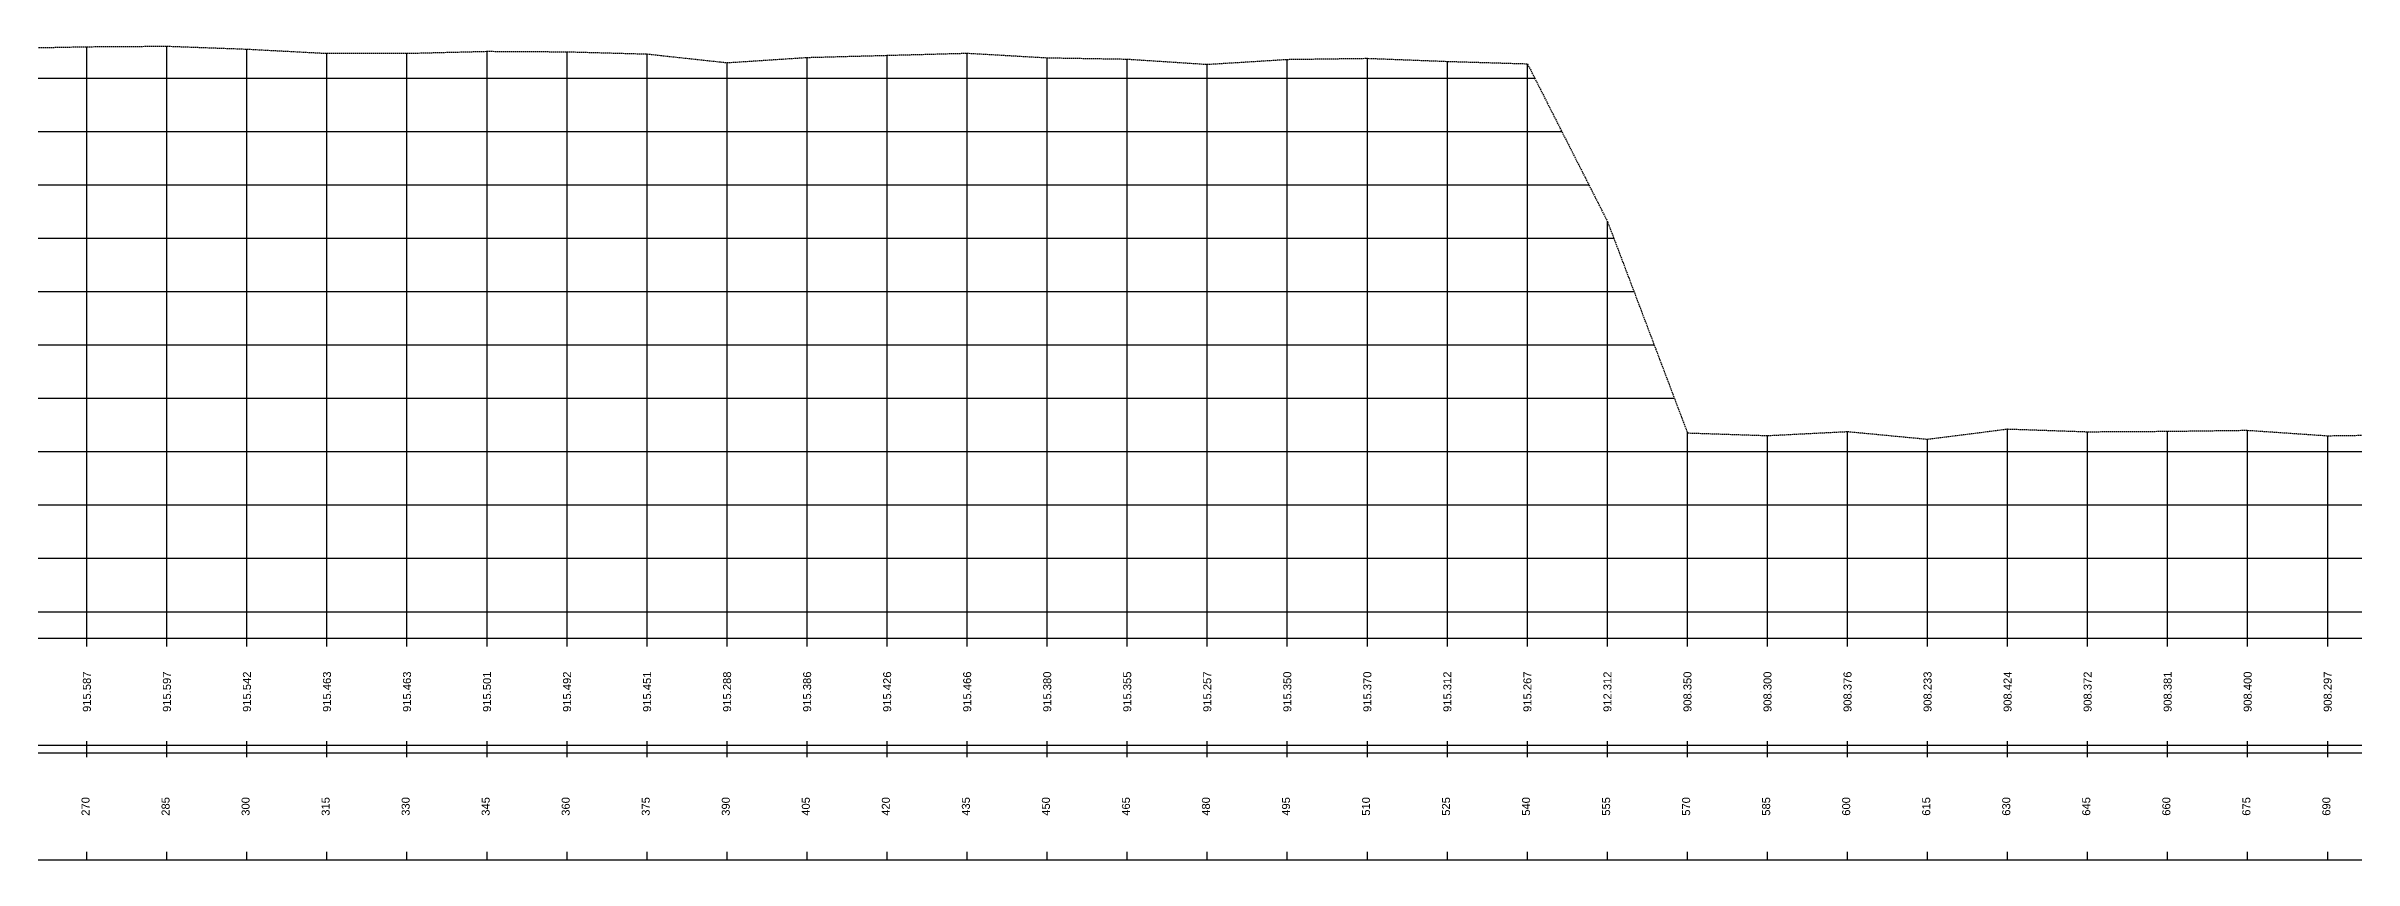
# Model space of a CAD drawing. Header units: millimetres. Extents: x 1478788 to 1486142, y 824439 to 831516.
# Drawn here: x 1479220.9 to 1479653.5, y 824439 to 824591.4 of the extents above; entities that cross this region are included whole.
import ezdxf
from ezdxf.enums import TextEntityAlignment as Align

# ---------------------------------------------------------------- set-up
doc = ezdxf.new("R2010")
doc.units = ezdxf.units.MM
doc.linetypes.add('HIDDEN', pattern=[0.375, 0.25, -0.125])
for name, color, linetype in [('Chainage_TXT', 7, 'Continuous'), ('GL', 3, 'HIDDEN'), ('GRID', 8, 'Continuous'), ('TitleBox', 7, 'Continuous')]:
    doc.layers.add(name, color=color, linetype=linetype)
doc.styles.get("Standard").update_dxf_attribs({"font": 'arial.ttf'})

msp = doc.modelspace()

# ---------------------------------------------------------------- linework, layer by layer
at = {"layer": 'Chainage_TXT'}
for p, q in [((1479228.58, 824480.46), (1479228.58, 824591.33)), ((1479243.58, 824480.46), (1479243.58, 824591.43)), ((1479258.58, 824480.46), (1479258.58, 824590.88)), ((1479273.58, 824480.46), (1479273.58, 824590.09)), ((1479288.58, 824480.46), (1479288.58, 824590.09)), ((1479303.58, 824480.46), (1479303.58, 824590.47)), ((1479318.58, 824480.46), (1479318.58, 824590.38)), ((1479333.58, 824480.46), (1479333.58, 824589.97)), ((1479363.58, 824480.46), (1479363.58, 824589.32)), ((1479378.58, 824480.46), (1479378.58, 824589.72)), ((1479393.58, 824480.46), (1479393.58, 824590.12)), ((1478985.28, 824585.46), (1479499.93, 824585.46)), ((1479348.58, 824480.46), (1479348.58, 824588.34)), ((1479408.58, 824480.46), (1479408.58, 824589.26)), ((1479423.58, 824480.46), (1479423.58, 824589.01)), ((1479438.58, 824480.46), (1479438.58, 824588.03)), ((1479453.58, 824480.46), (1479453.58, 824588.96)), ((1479468.58, 824480.46), (1479468.58, 824589.16)), ((1479483.58, 824480.46), (1479483.58, 824588.58)), ((1479498.58, 824480.46), (1479498.58, 824588.13)), ((1478980.95, 824575.46), (1479505.01, 824575.46)), ((1478976.63, 824565.46), (1479510.08, 824565.46)), ((1478953.58, 824555.46), (1479514.76, 824555.46)), ((1479513.58, 824480.46), (1479513.58, 824558.58)), ((1478953.58, 824545.46), (1479518.54, 824545.46)), ((1478953.58, 824535.46), (1479522.33, 824535.46)), ((1478953.58, 824525.46), (1479526.11, 824525.46)), ((1479528.58, 824480.46), (1479528.58, 824518.96)), ((1479543.58, 824480.46), (1479543.58, 824518.46)), ((1479558.58, 824480.46), (1479558.58, 824519.22)), ((1479573.58, 824480.46), (1479573.58, 824517.79)), ((1479588.58, 824480.46), (1479588.58, 824519.7)), ((1479603.58, 824480.46), (1479603.58, 824519.18)), ((1479618.58, 824480.46), (1479618.58, 824519.27)), ((1479633.58, 824480.46), (1479633.58, 824519.46)), ((1479648.58, 824480.46), (1479648.58, 824518.43)), ((1478953.58, 824515.46), (1481153.58, 824515.46)), ((1478953.58, 824505.46), (1481153.58, 824505.46)), ((1478953.58, 824495.46), (1481153.58, 824495.46)), ((1478953.58, 824485.46), (1481153.58, 824485.46))]:
    msp.add_line(p, q, dxfattribs=at)
at = {"layer": 'GL'}
msp.add_lwpolyline([(1479213.58, 824591.04), (1479228.58, 824591.33), (1479243.58, 824591.43), (1479258.58, 824590.88), (1479273.58, 824590.09), (1479288.58, 824590.09), (1479303.58, 824590.47), (1479318.58, 824590.38), (1479333.58, 824589.97), (1479348.58, 824588.34), (1479363.58, 824589.32), (1479378.58, 824589.72), (1479393.58, 824590.12), (1479408.58, 824589.26), (1479423.58, 824589.01), (1479438.58, 824588.03), (1479453.58, 824588.96), (1479468.58, 824589.16), (1479483.58, 824588.58), (1479498.58, 824588.13), (1479513.58, 824558.58), (1479528.58, 824518.96), (1479543.58, 824518.46), (1479558.58, 824519.22), (1479573.58, 824517.79), (1479588.58, 824519.7), (1479603.58, 824519.18), (1479618.58, 824519.27), (1479633.58, 824519.46), (1479648.58, 824518.43), (1479663.58, 824518.65)], dxfattribs=at)
at = {"layer": 'GRID'}
for p, q in [((1478985.28, 824585.46), (1479499.93, 824585.46)), ((1478980.95, 824575.46), (1479505.01, 824575.46)), ((1478976.63, 824565.46), (1479510.08, 824565.46)), ((1478958.58, 824555.46), (1479514.76, 824555.46)), ((1478958.58, 824545.46), (1479518.54, 824545.46)), ((1478958.58, 824535.46), (1479522.33, 824535.46)), ((1478958.58, 824525.46), (1479526.11, 824525.46)), ((1478958.58, 824515.46), (1481148.58, 824515.46)), ((1478958.58, 824505.46), (1481148.58, 824505.46)), ((1478958.58, 824495.46), (1481148.58, 824495.46))]:
    msp.add_line(p, q, dxfattribs=at)
at = {"layer": 'TitleBox'}
for p, q in [((1479228.58, 824478.96), (1479228.58, 824481.96)), ((1479243.58, 824478.96), (1479243.58, 824481.96)), ((1479258.58, 824478.96), (1479258.58, 824481.96)), ((1479273.58, 824478.96), (1479273.58, 824481.96)), ((1479288.58, 824478.96), (1479288.58, 824481.96)), ((1479303.58, 824478.96), (1479303.58, 824481.96)), ((1479318.58, 824478.96), (1479318.58, 824481.96)), ((1479333.58, 824478.96), (1479333.58, 824481.96)), ((1479348.58, 824478.96), (1479348.58, 824481.96)), ((1479363.58, 824478.96), (1479363.58, 824481.96)), ((1479378.58, 824478.96), (1479378.58, 824481.96)), ((1479393.58, 824478.96), (1479393.58, 824481.96)), ((1479408.58, 824478.96), (1479408.58, 824481.96)), ((1479423.58, 824478.96), (1479423.58, 824481.96)), ((1479438.58, 824478.96), (1479438.58, 824481.96)), ((1479453.58, 824478.96), (1479453.58, 824481.96)), ((1479468.58, 824478.96), (1479468.58, 824481.96)), ((1479483.58, 824478.96), (1479483.58, 824481.96)), ((1479498.58, 824478.96), (1479498.58, 824481.96)), ((1479513.58, 824478.96), (1479513.58, 824481.96)), ((1479528.58, 824478.96), (1479528.58, 824481.96)), ((1479543.58, 824478.96), (1479543.58, 824481.96)), ((1479558.58, 824478.96), (1479558.58, 824481.96)), ((1479573.58, 824478.96), (1479573.58, 824481.96)), ((1479588.58, 824478.96), (1479588.58, 824481.96)), ((1479603.58, 824478.96), (1479603.58, 824481.96)), ((1479618.58, 824478.96), (1479618.58, 824481.96)), ((1479633.58, 824478.96), (1479633.58, 824481.96)), ((1479648.58, 824478.96), (1479648.58, 824481.96)), ((1479228.58, 824458.21), (1479228.58, 824461.21)), ((1479243.58, 824458.21), (1479243.58, 824461.21)), ((1479258.58, 824458.21), (1479258.58, 824461.21)), ((1479273.58, 824458.21), (1479273.58, 824461.21)), ((1479288.58, 824458.21), (1479288.58, 824461.21)), ((1479303.58, 824458.21), (1479303.58, 824461.21)), ((1479318.58, 824458.21), (1479318.58, 824461.21)), ((1479333.58, 824458.21), (1479333.58, 824461.21)), ((1479348.58, 824458.21), (1479348.58, 824461.21)), ((1479363.58, 824458.21), (1479363.58, 824461.21)), ((1479378.58, 824458.21), (1479378.58, 824461.21)), ((1479393.58, 824458.21), (1479393.58, 824461.21)), ((1479408.58, 824458.21), (1479408.58, 824461.21)), ((1479423.58, 824458.21), (1479423.58, 824461.21)), ((1479438.58, 824458.21), (1479438.58, 824461.21)), ((1479453.58, 824458.21), (1479453.58, 824461.21)), ((1479468.58, 824458.21), (1479468.58, 824461.21)), ((1479483.58, 824458.21), (1479483.58, 824461.21)), ((1479498.58, 824458.21), (1479498.58, 824461.21)), ((1479513.58, 824458.21), (1479513.58, 824461.21)), ((1479528.58, 824458.21), (1479528.58, 824461.21)), ((1479543.58, 824458.21), (1479543.58, 824461.21)), ((1479558.58, 824458.21), (1479558.58, 824461.21)), ((1479573.58, 824458.21), (1479573.58, 824461.21)), ((1479588.58, 824458.21), (1479588.58, 824461.21)), ((1479603.58, 824458.21), (1479603.58, 824461.21)), ((1479618.58, 824458.21), (1479618.58, 824461.21)), ((1479633.58, 824458.21), (1479633.58, 824461.21)), ((1479648.58, 824458.21), (1479648.58, 824461.21)), ((1479228.58, 824438.96), (1479228.58, 824440.46)), ((1479243.58, 824438.96), (1479243.58, 824440.46)), ((1479258.58, 824438.96), (1479258.58, 824440.46)), ((1479273.58, 824438.96), (1479273.58, 824440.46)), ((1479288.58, 824438.96), (1479288.58, 824440.46)), ((1479303.58, 824438.96), (1479303.58, 824440.46)), ((1479318.58, 824438.96), (1479318.58, 824440.46)), ((1479333.58, 824438.96), (1479333.58, 824440.46)), ((1479348.58, 824438.96), (1479348.58, 824440.46)), ((1479363.58, 824438.96), (1479363.58, 824440.46)), ((1479378.58, 824438.96), (1479378.58, 824440.46)), ((1479393.58, 824438.96), (1479393.58, 824440.46)), ((1479408.58, 824438.96), (1479408.58, 824440.46)), ((1479423.58, 824438.96), (1479423.58, 824440.46)), ((1479438.58, 824438.96), (1479438.58, 824440.46)), ((1479453.58, 824438.96), (1479453.58, 824440.46)), ((1479468.58, 824438.96), (1479468.58, 824440.46)), ((1479483.58, 824438.96), (1479483.58, 824440.46)), ((1479498.58, 824438.96), (1479498.58, 824440.46)), ((1479513.58, 824438.96), (1479513.58, 824440.46)), ((1479528.58, 824438.96), (1479528.58, 824440.46)), ((1479543.58, 824438.96), (1479543.58, 824440.46)), ((1479558.58, 824438.96), (1479558.58, 824440.46)), ((1479573.58, 824438.96), (1479573.58, 824440.46)), ((1479588.58, 824438.96), (1479588.58, 824440.46)), ((1479603.58, 824438.96), (1479603.58, 824440.46)), ((1479618.58, 824438.96), (1479618.58, 824440.46)), ((1479633.58, 824438.96), (1479633.58, 824440.46)), ((1479648.58, 824438.96), (1479648.58, 824440.46))]:
    msp.add_line(p, q, dxfattribs=at)
for points in [[(1478953.58, 824480.46), (1478953.58, 824460.46), (1481153.58, 824460.46), (1481153.58, 824480.46)], [(1478953.58, 824458.96), (1478953.58, 824438.96), (1481153.58, 824438.96), (1481153.58, 824458.96)]]:
    msp.add_lwpolyline(points, close=True, dxfattribs=at)

# ---------------------------------------------------------------- texts
for s, p in [('915.587', (1479228.58, 824470.46)), ('915.597', (1479243.58, 824470.46)), ('915.542', (1479258.58, 824470.46)), ('915.463', (1479273.58, 824470.46)), ('915.463', (1479288.58, 824470.46)), ('915.501', (1479303.58, 824470.46)), ('915.492', (1479318.58, 824470.46)), ('915.451', (1479333.58, 824470.46)), ('915.288', (1479348.58, 824470.46)), ('915.386', (1479363.58, 824470.46)), ('915.426', (1479378.58, 824470.46)), ('915.466', (1479393.58, 824470.46)), ('915.380', (1479408.58, 824470.46)), ('915.355', (1479423.58, 824470.46)), ('915.257', (1479438.58, 824470.46)), ('915.350', (1479453.58, 824470.46)), ('915.370', (1479468.58, 824470.46)), ('915.312', (1479483.58, 824470.46)), ('915.267', (1479498.58, 824470.46)), ('912.312', (1479513.58, 824470.46)), ('908.350', (1479528.58, 824470.46)), ('908.300', (1479543.58, 824470.46)), ('908.376', (1479558.58, 824470.46)), ('908.233', (1479573.58, 824470.46)), ('908.424', (1479588.58, 824470.46)), ('908.372', (1479603.58, 824470.46)), ('908.381', (1479618.58, 824470.46)), ('908.400', (1479633.58, 824470.46)), ('908.297', (1479648.58, 824470.46)), ('270', (1479228.33, 824448.97)), ('285', (1479243.33, 824448.97)), ('300', (1479258.33, 824448.97)), ('315', (1479273.33, 824448.97)), ('330', (1479288.33, 824448.97)), ('345', (1479303.33, 824448.97)), ('360', (1479318.33, 824448.97)), ('375', (1479333.33, 824448.97)), ('390', (1479348.33, 824448.97)), ('405', (1479363.33, 824448.97)), ('420', (1479378.33, 824448.97)), ('435', (1479393.33, 824448.97)), ('450', (1479408.33, 824448.97)), ('465', (1479423.33, 824448.97)), ('480', (1479438.33, 824448.97)), ('495', (1479453.33, 824448.97)), ('510', (1479468.33, 824448.97)), ('525', (1479483.33, 824448.97)), ('540', (1479498.33, 824448.97)), ('555', (1479513.33, 824448.97)), ('570', (1479528.33, 824448.97)), ('585', (1479543.33, 824448.97)), ('600', (1479558.33, 824448.97)), ('615', (1479573.33, 824448.97)), ('630', (1479588.33, 824448.97)), ('645', (1479603.33, 824448.97)), ('660', (1479618.33, 824448.97)), ('675', (1479633.33, 824448.97)), ('690', (1479648.33, 824448.97))]:
    msp.add_text(s, height=1.5, rotation=90, dxfattribs=at).set_placement(p, align=Align.MIDDLE_CENTER)

doc.saveas('drawing.dxf')
